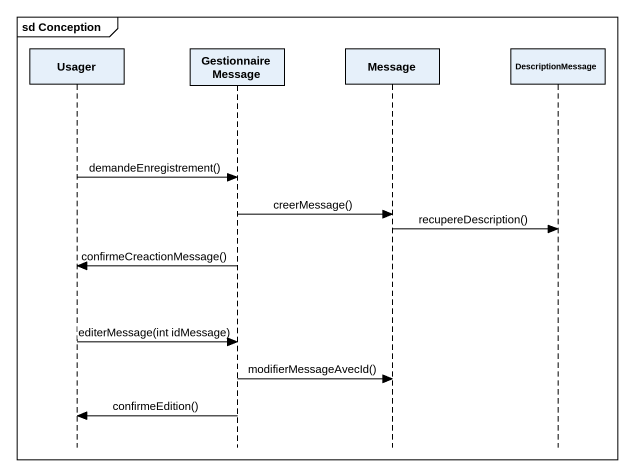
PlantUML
@startuml
mainframe sd Conception
hide footbox
participant Usager
participant GestionnaireMessage
participant Message
participant DescriptionMessage

Usager -> GestionnaireMessage : demandeEnregistrement()
GestionnaireMessage -> Message : creerMessage()
Message -> DescriptionMessage : recupereDescription()
GestionnaireMessage -> Usager : confirmeCreactionMessage()
Usager -> GestionnaireMessage : editerMessage(int idMessage)
GestionnaireMessage -> Message : modifierMessageAvecId()
GestionnaireMessage -> Usager : confirmeEdition()
@enduml
